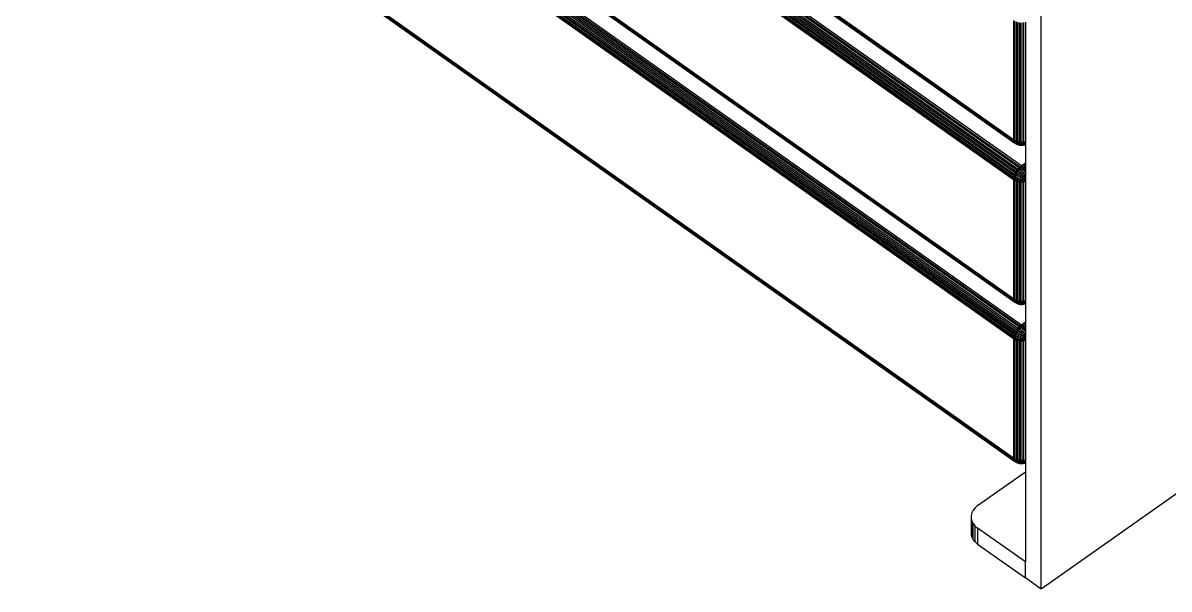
# Model space of a CAD drawing. Header units: inches. Extents: x 12 to 4609, y 5 to 3256.
# Drawn here: x 2774 to 3283, y 1574 to 1825 of the extents above; entities that cross this region are included whole.
import ezdxf

# ---------------------------------------------------------------- set-up
doc = ezdxf.new("R2010")
doc.units = ezdxf.units.IN
doc.header["$MEASUREMENT"] = 0

msp = doc.modelspace()

# ---------------------------------------------------------------- linework, layer by layer
for p, q in [((3214.29, 1773.52), (2532.29, 2255.77)), ((2532.32, 2255.3), (3214.33, 1773.05)), ((3214.44, 1772.63), (2532.43, 2254.88)), ((2532.61, 2254.53), (3214.61, 1772.28)), ((2541.5, 2248.14), (3214.85, 1772.01)), ((2533.15, 2241.02), (3215.16, 1758.77)), ((2533.51, 2241.63), (3215.51, 1759.38)), ((2533.91, 2242.22), (3215.92, 1759.97)), ((2534.36, 2242.77), (3216.36, 1760.52)), ((3216.83, 1761.03), (2534.83, 2243.28)), ((2535.32, 2243.74), (3217.33, 1761.49)), ((3217.83, 1761.88), (2535.82, 2244.13)), ((2532.29, 2238.1), (3214.29, 1755.85)), ((3214.33, 1756.37), (2532.32, 2238.62)), ((2532.43, 2239.19), (3214.44, 1756.94)), ((3214.61, 1757.54), (2532.61, 2239.79)), ((2532.85, 2240.4), (3214.85, 1758.15)), ((3214.29, 1702.81), (2532.29, 2185.06)), ((2532.32, 2184.59), (3214.33, 1702.34)), ((3214.44, 1701.92), (2532.43, 2184.17)), ((2532.61, 2183.82), (3214.61, 1701.57)), ((2541.5, 2177.43), (3214.85, 1701.3)), ((2532.85, 2169.69), (3214.85, 1687.44)), ((2533.15, 2170.31), (3215.16, 1688.06)), ((2533.51, 2170.92), (3215.51, 1688.67)), ((2533.91, 2171.51), (3215.92, 1689.26)), ((2534.36, 2172.06), (3216.36, 1689.81)), ((3216.83, 1690.32), (2534.83, 2172.57)), ((2535.32, 2173.03), (3217.33, 1690.78)), ((3217.83, 1691.17), (2535.82, 2173.42)), ((2532.29, 2167.39), (3214.29, 1685.14)), ((3214.33, 1685.66), (2532.32, 2167.91)), ((2532.43, 2168.48), (3214.44, 1686.23)), ((3214.61, 1686.83), (2532.61, 2169.08)), ((3214.29, 1632.1), (2532.29, 2114.35)), ((2532.32, 2113.87), (3214.33, 1631.62)), ((3214.44, 1631.21), (2532.43, 2113.46)), ((2532.61, 2113.11), (3214.61, 1630.86)), ((2589.13, 2073.04), (3214.85, 1630.59)), ((3933.77, 2073.85), (3226.67, 1573.85)), ((3226.67, 1573.85), (3226.67, 1888.52)), ((3214.29, 1826.56), (3214.29, 1773.52)), ((3214.83, 1773.19), (3214.83, 1826.23)), ((3215.43, 1825.95), (3215.43, 1772.92)), ((3216.08, 1772.71), (3216.08, 1825.74)), ((3216.77, 1772.57), (3216.77, 1825.6)), ((3217.47, 1772.5), (3217.47, 1825.53)), ((3218.19, 1772.5), (3218.19, 1825.53)), ((3218.89, 1772.55), (3218.89, 1825.6)), ((3219.58, 1825.74), (3219.58, 1772.71)), ((3214.33, 1773.05), (3214.29, 1773.52)), ((3214.29, 1773.52), (3214.83, 1773.19)), ((3214.83, 1773.19), (3214.33, 1773.05)), ((3215.12, 1772.45), (3214.33, 1773.05)), ((3214.44, 1772.63), (3214.33, 1773.05)), ((3214.61, 1772.28), (3214.44, 1772.63)), ((3214.44, 1772.63), (3215.12, 1772.45)), ((3214.61, 1772.28), (3215.12, 1772.45)), ((3214.85, 1772.01), (3214.61, 1772.28)), ((3214.61, 1772.28), (3215.31, 1771.94)), ((3214.83, 1773.19), (3215.12, 1772.45)), ((3214.83, 1773.19), (3215.43, 1772.92)), ((3215.12, 1772.45), (3215.43, 1772.92)), ((3215.31, 1771.94), (3215.12, 1772.45)), ((3215.12, 1772.45), (3215.98, 1772.16)), ((3215.43, 1772.92), (3215.98, 1772.16)), ((3215.43, 1772.92), (3216.08, 1772.71)), ((3216.08, 1772.71), (3215.98, 1772.16)), ((3215.98, 1772.16), (3216.16, 1771.68)), ((3215.98, 1772.16), (3216.91, 1772.02)), ((3216.08, 1772.71), (3216.91, 1772.02)), ((3216.08, 1772.71), (3216.77, 1772.57)), ((3216.77, 1772.57), (3216.91, 1772.02)), ((3216.77, 1772.57), (3217.88, 1772.03)), ((3216.77, 1772.57), (3217.47, 1772.5)), ((3217.47, 1772.5), (3217.88, 1772.03)), ((3217.47, 1772.5), (3218.19, 1772.5)), ((3217.88, 1772.03), (3217.97, 1772.17)), ((3217.97, 1772.17), (3218.07, 1772.33)), ((3217.97, 1772.17), (3218.33, 1772.17)), ((3218.07, 1772.33), (3218.19, 1772.5)), ((3218.07, 1772.33), (3218.33, 1772.17)), ((3218.19, 1772.5), (3218.89, 1772.55)), ((3218.19, 1772.5), (3218.55, 1772.33)), ((3218.27, 1772.1), (3218.33, 1772.17)), ((3218.55, 1772.33), (3218.33, 1772.17)), ((3218.33, 1772.17), (3218.42, 1772.13)), ((3218.42, 1772.13), (3218.84, 1772.2)), ((3218.55, 1772.33), (3218.84, 1772.2)), ((3218.89, 1772.55), (3218.84, 1772.2)), ((3218.84, 1772.2), (3219.54, 1772.43)), ((3218.84, 1772.2), (3218.95, 1771.91)), ((3218.89, 1772.55), (3218.93, 1772.58)), ((3218.89, 1772.55), (3219.6, 1772.52)), ((3218.93, 1772.58), (3219.58, 1772.71)), ((3218.95, 1771.91), (3219.6, 1772.2)), ((3219.6, 1772.48), (3219.54, 1772.43)), ((3219.58, 1772.71), (3219.6, 1772.69)), ((3219.6, 1772.69), (3219.6, 1772.52)), ((3219.6, 1772.52), (3219.6, 1772.48)), ((3219.6, 1772.48), (3219.6, 1772.2)), ((3219.6, 1772.2), (3219.6, 1771.96)), ((3215.16, 1771.82), (3214.85, 1772.01)), ((3215.31, 1771.94), (3214.85, 1772.01)), ((3215.63, 1771.57), (3215.16, 1771.82)), ((3215.63, 1771.57), (3215.31, 1771.94)), ((3215.31, 1771.94), (3216.16, 1771.68)), ((3216.07, 1771.35), (3215.63, 1771.57)), ((3215.63, 1771.57), (3216.47, 1771.33)), ((3216.07, 1771.35), (3216.87, 1771.12)), ((3216.16, 1771.68), (3216.47, 1771.33)), ((3216.16, 1771.68), (3217.08, 1771.59)), ((3216.47, 1771.33), (3216.87, 1771.12)), ((3216.47, 1771.33), (3217.35, 1771.27)), ((3216.87, 1771.12), (3217.37, 1771.07)), ((3216.87, 1771.12), (3217.71, 1771.09)), ((3216.91, 1772.02), (3217.88, 1772.03)), ((3216.91, 1772.02), (3217.08, 1771.59)), ((3217.08, 1771.59), (3218.02, 1771.67)), ((3217.08, 1771.59), (3217.35, 1771.27)), ((3217.35, 1771.27), (3218.25, 1771.4)), ((3217.35, 1771.27), (3217.71, 1771.09)), ((3217.37, 1771.07), (3218.16, 1771.04)), ((3217.71, 1771.09), (3218.56, 1771.24)), ((3217.71, 1771.09), (3218.16, 1771.04)), ((3217.88, 1772.03), (3218.27, 1772.1)), ((3217.88, 1772.03), (3218.02, 1771.67)), ((3218.02, 1771.67), (3218.95, 1771.91)), ((3218.02, 1771.67), (3218.25, 1771.4)), ((3218.16, 1771.04), (3218.67, 1771.12)), ((3218.25, 1771.4), (3219.13, 1771.7)), ((3218.25, 1771.4), (3218.56, 1771.24)), ((3218.27, 1772.1), (3218.42, 1772.13)), ((3218.56, 1771.24), (3218.9, 1771.38)), ((3218.56, 1771.24), (3218.87, 1771.2)), ((3218.67, 1771.12), (3218.94, 1771.19)), ((3218.87, 1771.2), (3219.22, 1771.35)), ((3218.87, 1771.2), (3218.94, 1771.19)), ((3218.9, 1771.38), (3219.38, 1771.57)), ((3219.22, 1771.35), (3218.9, 1771.38)), ((3218.94, 1771.19), (3219.22, 1771.35)), ((3218.94, 1771.19), (3219.37, 1771.27)), ((3218.95, 1771.91), (3219.13, 1771.7)), ((3219.13, 1771.7), (3219.6, 1771.96)), ((3219.13, 1771.7), (3219.38, 1771.57)), ((3219.22, 1771.35), (3219.53, 1771.56)), ((3219.29, 1771.36), (3219.22, 1771.35)), ((3219.29, 1771.36), (3219.6, 1771.5)), ((3219.6, 1771.41), (3219.29, 1771.36)), ((3219.37, 1771.27), (3219.6, 1771.36)), ((3219.38, 1771.57), (3219.6, 1771.72)), ((3219.38, 1771.57), (3219.53, 1771.56)), ((3219.53, 1771.56), (3219.6, 1771.55)), ((3219.6, 1771.96), (3219.6, 1771.72)), ((3219.6, 1771.72), (3219.6, 1771.55)), ((3219.6, 1771.55), (3219.6, 1771.5)), ((3219.6, 1771.5), (3219.6, 1771.41)), ((3219.6, 1771.41), (3219.6, 1771.36)), ((3219.6, 1771.36), (3219.6, 1763.13)), ((3219.6, 1763.13), (3217.83, 1761.88)), ((3218.33, 1761.49), (3219.6, 1762.47)), ((3218.33, 1761.49), (3219.6, 1762.35)), ((3219.6, 1763.13), (3219.6, 1762.47)), ((3219.6, 1762.47), (3219.6, 1762.35)), ((3219.6, 1762.35), (3219.6, 1761.58)), ((3214.33, 1756.37), (3214.44, 1756.94)), ((3214.44, 1756.94), (3214.61, 1757.54)), ((3214.44, 1756.94), (3215.12, 1756.13)), ((3215.31, 1756.92), (3214.44, 1756.94)), ((3214.61, 1757.54), (3214.85, 1758.15)), ((3215.63, 1757.75), (3214.61, 1757.54)), ((3214.61, 1757.54), (3215.31, 1756.92)), ((3214.85, 1758.15), (3215.16, 1758.77)), ((3214.85, 1758.15), (3215.63, 1757.75)), ((3215.12, 1756.13), (3215.31, 1756.92)), ((3215.16, 1758.77), (3215.51, 1759.38)), ((3215.16, 1758.77), (3215.63, 1757.75)), ((3215.16, 1758.77), (3216.07, 1758.58)), ((3215.31, 1756.92), (3215.63, 1757.75)), ((3215.31, 1756.92), (3216.16, 1756.51)), ((3215.51, 1759.38), (3215.92, 1759.97)), ((3216.59, 1759.38), (3215.51, 1759.38)), ((3216.07, 1758.58), (3215.51, 1759.38)), ((3215.63, 1757.75), (3216.07, 1758.58)), ((3215.63, 1757.75), (3216.47, 1757.28)), ((3215.92, 1759.97), (3216.36, 1760.52)), ((3217.19, 1760.12), (3215.92, 1759.97)), ((3215.92, 1759.97), (3216.59, 1759.38)), ((3216.07, 1758.58), (3216.59, 1759.38)), ((3216.07, 1758.58), (3216.87, 1758.07)), ((3216.47, 1757.28), (3216.16, 1756.51)), ((3216.36, 1760.52), (3216.83, 1761.03)), ((3216.36, 1760.52), (3217.84, 1760.78)), ((3216.36, 1760.52), (3217.19, 1760.12)), ((3216.87, 1758.07), (3216.47, 1757.28)), ((3216.47, 1757.28), (3217.35, 1756.86)), ((3216.59, 1759.38), (3217.19, 1760.12)), ((3216.59, 1759.38), (3217.37, 1758.82)), ((3216.83, 1761.03), (3217.33, 1761.49)), ((3216.83, 1761.03), (3217.84, 1760.78)), ((3217.37, 1758.82), (3216.87, 1758.07)), ((3216.87, 1758.07), (3217.71, 1757.57)), ((3217.19, 1760.12), (3217.84, 1760.78)), ((3217.19, 1760.12), (3217.93, 1759.52)), ((3217.33, 1761.49), (3217.83, 1761.88)), ((3218.33, 1761.49), (3217.33, 1761.49)), ((3217.84, 1760.78), (3217.33, 1761.49)), ((3217.71, 1757.57), (3217.35, 1756.86)), ((3217.93, 1759.52), (3217.37, 1758.82)), ((3217.37, 1758.82), (3218.16, 1758.25)), ((3218.16, 1758.25), (3217.71, 1757.57)), ((3217.71, 1757.57), (3218.56, 1757.1)), ((3218.33, 1761.49), (3217.83, 1761.88)), ((3218.33, 1761.49), (3217.84, 1760.78)), ((3217.84, 1760.78), (3218.82, 1761.03)), ((3217.84, 1760.78), (3218.54, 1760.14)), ((3218.54, 1760.14), (3217.93, 1759.52)), ((3217.93, 1759.52), (3218.67, 1758.88)), ((3218.67, 1758.88), (3218.16, 1758.25)), ((3218.16, 1758.25), (3218.94, 1757.67)), ((3218.56, 1757.1), (3218.25, 1756.5)), ((3218.82, 1761.03), (3218.33, 1761.49)), ((3218.82, 1761.03), (3218.54, 1760.14)), ((3219.3, 1760.52), (3218.54, 1760.14)), ((3218.54, 1760.14), (3219.22, 1759.43)), ((3218.94, 1757.67), (3218.56, 1757.1)), ((3218.56, 1757.1), (3219.38, 1756.67)), ((3219.22, 1759.43), (3218.67, 1758.88)), ((3218.67, 1758.88), (3219.37, 1758.21)), ((3218.82, 1761.03), (3219.6, 1761.58)), ((3219.3, 1760.52), (3218.82, 1761.03)), ((3219.37, 1758.21), (3218.94, 1757.67)), ((3218.94, 1757.67), (3219.6, 1757.19)), ((3219.3, 1760.52), (3219.22, 1759.43)), ((3219.6, 1759.82), (3219.22, 1759.43)), ((3219.22, 1759.43), (3219.6, 1758.98)), ((3219.6, 1760.75), (3219.3, 1760.52)), ((3219.6, 1760.15), (3219.3, 1760.52)), ((3219.6, 1758.44), (3219.37, 1758.21)), ((3219.37, 1758.21), (3219.6, 1757.98)), ((3219.6, 1757.01), (3219.38, 1756.67)), ((3219.6, 1761.58), (3219.6, 1760.75)), ((3219.6, 1760.75), (3219.6, 1760.15)), ((3219.6, 1760.15), (3219.6, 1759.82)), ((3219.6, 1759.82), (3219.6, 1758.98)), ((3219.6, 1758.98), (3219.6, 1758.44)), ((3219.6, 1758.44), (3219.6, 1757.98)), ((3219.6, 1757.98), (3219.6, 1757.19)), ((3219.6, 1757.19), (3219.6, 1757.01)), ((3219.6, 1757.01), (3219.6, 1756.57)), ((3214.29, 1755.85), (3214.33, 1756.37)), ((3214.29, 1755.85), (3214.29, 1702.81)), ((3214.29, 1755.85), (3214.83, 1755.52)), ((3214.33, 1756.37), (3214.83, 1755.52)), ((3214.33, 1756.37), (3215.12, 1756.13)), ((3215.12, 1756.13), (3214.83, 1755.52)), ((3214.83, 1702.48), (3214.83, 1755.52)), ((3214.83, 1755.52), (3215.43, 1755.24)), ((3215.98, 1755.76), (3215.12, 1756.13)), ((3215.12, 1756.13), (3215.43, 1755.24)), ((3215.43, 1755.24), (3215.98, 1755.76)), ((3215.43, 1755.24), (3215.43, 1702.21)), ((3215.43, 1755.24), (3216.08, 1755.03)), ((3216.16, 1756.51), (3215.98, 1755.76)), ((3216.91, 1755.49), (3215.98, 1755.76)), ((3215.98, 1755.76), (3216.08, 1755.03)), ((3216.77, 1754.89), (3215.98, 1755.76)), ((3216.08, 1702), (3216.08, 1755.03)), ((3216.08, 1755.03), (3216.77, 1754.89)), ((3216.16, 1756.51), (3217.08, 1756.16)), ((3216.91, 1755.49), (3216.77, 1754.89)), ((3216.77, 1701.86), (3216.77, 1754.89)), ((3216.77, 1754.89), (3217.47, 1754.82)), ((3217.08, 1756.16), (3216.91, 1755.49)), ((3217.88, 1755.33), (3216.91, 1755.49)), ((3216.91, 1755.49), (3217.47, 1754.82)), ((3217.35, 1756.86), (3217.08, 1756.16)), ((3217.08, 1756.16), (3218.02, 1755.9)), ((3217.35, 1756.86), (3218.25, 1756.5)), ((3217.88, 1755.33), (3217.47, 1754.82)), ((3217.47, 1701.79), (3217.47, 1754.82)), ((3217.47, 1754.82), (3218.19, 1754.82)), ((3218.02, 1755.9), (3217.88, 1755.33)), ((3218.84, 1755.29), (3217.88, 1755.33)), ((3217.88, 1755.33), (3218.19, 1754.82)), ((3217.88, 1755.33), (3218.89, 1754.89)), ((3218.25, 1756.5), (3218.02, 1755.9)), ((3218.02, 1755.9), (3218.95, 1755.74)), ((3218.19, 1754.82), (3218.89, 1754.89)), ((3218.19, 1701.79), (3218.19, 1754.82)), ((3218.25, 1756.5), (3219.13, 1756.2)), ((3218.95, 1755.74), (3218.84, 1755.29)), ((3219.6, 1755.35), (3218.84, 1755.29)), ((3218.89, 1754.89), (3218.84, 1755.29)), ((3218.84, 1755.29), (3219.58, 1755.03)), ((3218.89, 1754.89), (3219.58, 1755.03)), ((3218.89, 1701.84), (3218.89, 1754.89)), ((3219.13, 1756.2), (3218.95, 1755.74)), ((3218.95, 1755.74), (3219.6, 1755.69)), ((3219.38, 1756.67), (3219.13, 1756.2)), ((3219.13, 1756.2), (3219.6, 1756.09)), ((3219.38, 1756.67), (3219.6, 1756.57)), ((3219.6, 1755.07), (3219.58, 1755.03)), ((3219.58, 1755.03), (3219.58, 1702)), ((3219.6, 1756.57), (3219.6, 1756.09)), ((3219.6, 1756.09), (3219.6, 1755.69)), ((3219.6, 1755.69), (3219.6, 1755.35)), ((3219.6, 1755.35), (3219.6, 1755.07)), ((3214.33, 1702.34), (3214.29, 1702.81)), ((3214.29, 1702.81), (3214.83, 1702.48)), ((3214.83, 1702.48), (3214.33, 1702.34)), ((3215.12, 1701.74), (3214.33, 1702.34)), ((3214.44, 1701.92), (3214.33, 1702.34)), ((3214.61, 1701.57), (3214.44, 1701.92)), ((3214.44, 1701.92), (3215.12, 1701.74)), ((3214.61, 1701.57), (3215.12, 1701.74)), ((3214.85, 1701.3), (3214.61, 1701.57)), ((3214.61, 1701.57), (3215.31, 1701.23)), ((3214.83, 1702.48), (3215.12, 1701.74)), ((3214.83, 1702.48), (3215.43, 1702.21)), ((3215.16, 1701.11), (3214.85, 1701.3)), ((3215.31, 1701.23), (3214.85, 1701.3)), ((3215.12, 1701.74), (3215.43, 1702.21)), ((3215.31, 1701.23), (3215.12, 1701.74)), ((3215.12, 1701.74), (3215.98, 1701.45)), ((3215.63, 1700.86), (3215.16, 1701.11)), ((3215.63, 1700.86), (3215.31, 1701.23)), ((3215.31, 1701.23), (3216.16, 1700.97)), ((3215.43, 1702.21), (3215.98, 1701.45)), ((3215.43, 1702.21), (3216.08, 1702)), ((3216.08, 1702), (3215.98, 1701.45)), ((3215.98, 1701.45), (3216.16, 1700.97)), ((3215.98, 1701.45), (3216.91, 1701.31)), ((3216.08, 1702), (3216.91, 1701.31)), ((3216.08, 1702), (3216.77, 1701.86)), ((3216.16, 1700.97), (3216.47, 1700.62)), ((3216.16, 1700.97), (3217.08, 1700.88)), ((3216.77, 1701.86), (3216.91, 1701.31)), ((3216.77, 1701.86), (3217.88, 1701.32)), ((3216.77, 1701.86), (3217.47, 1701.79)), ((3216.91, 1701.31), (3217.88, 1701.32)), ((3216.91, 1701.31), (3217.08, 1700.88)), ((3217.08, 1700.88), (3218.02, 1700.96)), ((3217.08, 1700.88), (3217.35, 1700.56)), ((3217.47, 1701.79), (3217.88, 1701.32)), ((3217.47, 1701.79), (3218.19, 1701.79)), ((3217.88, 1701.32), (3217.97, 1701.46)), ((3217.88, 1701.32), (3218.27, 1701.39)), ((3217.88, 1701.32), (3218.02, 1700.96)), ((3217.97, 1701.46), (3218.07, 1701.62)), ((3217.97, 1701.46), (3218.33, 1701.46)), ((3218.02, 1700.96), (3218.95, 1701.2)), ((3218.02, 1700.96), (3218.25, 1700.69)), ((3218.07, 1701.62), (3218.19, 1701.79)), ((3218.07, 1701.62), (3218.33, 1701.46)), ((3218.19, 1701.79), (3218.89, 1701.84)), ((3218.19, 1701.79), (3218.55, 1701.62)), ((3218.25, 1700.69), (3219.13, 1700.99)), ((3218.27, 1701.39), (3218.33, 1701.46)), ((3218.27, 1701.39), (3218.42, 1701.42)), ((3218.55, 1701.62), (3218.33, 1701.46)), ((3218.33, 1701.46), (3218.42, 1701.42)), ((3218.42, 1701.42), (3218.84, 1701.49)), ((3218.55, 1701.62), (3218.84, 1701.49)), ((3218.89, 1701.84), (3218.84, 1701.49)), ((3218.84, 1701.49), (3219.54, 1701.72)), ((3218.84, 1701.49), (3218.95, 1701.2)), ((3218.89, 1701.84), (3218.93, 1701.87)), ((3218.89, 1701.84), (3219.6, 1701.81)), ((3218.9, 1700.67), (3219.38, 1700.86)), ((3218.93, 1701.87), (3219.58, 1702)), ((3218.95, 1701.2), (3219.6, 1701.49)), ((3218.95, 1701.2), (3219.13, 1700.99)), ((3219.13, 1700.99), (3219.6, 1701.25)), ((3219.13, 1700.99), (3219.38, 1700.86)), ((3219.38, 1700.86), (3219.6, 1701.01)), ((3219.38, 1700.86), (3219.53, 1700.85)), ((3219.6, 1701.76), (3219.54, 1701.72)), ((3219.58, 1702), (3219.6, 1701.98)), ((3219.6, 1701.98), (3219.6, 1701.81)), ((3219.6, 1701.81), (3219.6, 1701.76)), ((3219.6, 1701.76), (3219.6, 1701.49)), ((3219.6, 1701.49), (3219.6, 1701.25)), ((3219.6, 1701.25), (3219.6, 1701.01)), ((3219.6, 1701.01), (3219.6, 1700.84)), ((3216.07, 1700.64), (3215.63, 1700.86)), ((3215.63, 1700.86), (3216.47, 1700.62)), ((3216.07, 1700.64), (3216.87, 1700.41)), ((3216.47, 1700.62), (3216.87, 1700.41)), ((3216.47, 1700.62), (3217.35, 1700.56)), ((3216.87, 1700.41), (3217.37, 1700.36)), ((3216.87, 1700.41), (3217.71, 1700.38)), ((3217.35, 1700.56), (3218.25, 1700.69)), ((3217.35, 1700.56), (3217.71, 1700.38)), ((3217.37, 1700.36), (3218.16, 1700.32)), ((3217.71, 1700.38), (3218.56, 1700.53)), ((3217.71, 1700.38), (3218.16, 1700.32)), ((3218.16, 1700.32), (3218.67, 1700.41)), ((3218.25, 1700.69), (3218.56, 1700.53)), ((3218.56, 1700.53), (3218.9, 1700.67)), ((3218.56, 1700.53), (3218.87, 1700.49)), ((3218.67, 1700.41), (3218.94, 1700.48)), ((3218.87, 1700.49), (3219.22, 1700.64)), ((3218.87, 1700.49), (3218.94, 1700.48)), ((3219.22, 1700.64), (3218.9, 1700.67)), ((3218.94, 1700.48), (3219.22, 1700.64)), ((3218.94, 1700.48), (3219.37, 1700.56)), ((3219.22, 1700.64), (3219.53, 1700.85)), ((3219.29, 1700.65), (3219.22, 1700.64)), ((3219.29, 1700.65), (3219.6, 1700.79)), ((3219.6, 1700.7), (3219.29, 1700.65)), ((3219.37, 1700.56), (3219.6, 1700.65)), ((3219.53, 1700.85), (3219.6, 1700.84)), ((3219.6, 1700.84), (3219.6, 1700.79)), ((3219.6, 1700.79), (3219.6, 1700.7)), ((3219.6, 1700.7), (3219.6, 1700.65)), ((3219.6, 1700.65), (3219.6, 1692.42)), ((3216.83, 1690.32), (3217.33, 1690.78)), ((3217.33, 1690.78), (3217.83, 1691.17)), ((3218.33, 1690.78), (3217.33, 1690.78)), ((3217.84, 1690.07), (3217.33, 1690.78)), ((3219.6, 1692.42), (3217.83, 1691.17)), ((3218.33, 1690.78), (3217.83, 1691.17)), ((3218.33, 1690.78), (3217.84, 1690.07)), ((3218.33, 1690.78), (3219.6, 1691.76)), ((3218.33, 1690.78), (3219.6, 1691.64)), ((3218.82, 1690.32), (3218.33, 1690.78)), ((3218.82, 1690.32), (3219.6, 1690.87)), ((3219.6, 1692.42), (3219.6, 1691.76)), ((3219.6, 1691.76), (3219.6, 1691.64)), ((3219.6, 1691.64), (3219.6, 1690.87)), ((3219.6, 1690.87), (3219.6, 1690.04)), ((3214.29, 1685.14), (3214.33, 1685.66)), ((3214.33, 1685.66), (3214.44, 1686.23)), ((3214.33, 1685.66), (3214.83, 1684.8)), ((3214.33, 1685.66), (3215.12, 1685.42)), ((3214.44, 1686.23), (3214.61, 1686.83)), ((3214.44, 1686.23), (3215.12, 1685.42)), ((3215.31, 1686.21), (3214.44, 1686.23)), ((3214.61, 1686.83), (3214.85, 1687.44)), ((3215.63, 1687.04), (3214.61, 1686.83)), ((3214.61, 1686.83), (3215.31, 1686.21)), ((3214.85, 1687.44), (3215.16, 1688.06)), ((3214.85, 1687.44), (3215.63, 1687.04)), ((3215.12, 1685.42), (3215.31, 1686.21)), ((3215.16, 1688.06), (3215.51, 1688.67)), ((3215.16, 1688.06), (3215.63, 1687.04)), ((3215.16, 1688.06), (3216.07, 1687.87)), ((3215.31, 1686.21), (3215.63, 1687.04)), ((3215.31, 1686.21), (3216.16, 1685.79)), ((3215.51, 1688.67), (3215.92, 1689.26)), ((3216.59, 1688.67), (3215.51, 1688.67)), ((3216.07, 1687.87), (3215.51, 1688.67)), ((3215.63, 1687.04), (3216.07, 1687.87)), ((3215.63, 1687.04), (3216.47, 1686.57)), ((3215.92, 1689.26), (3216.36, 1689.81)), ((3217.19, 1689.41), (3215.92, 1689.26)), ((3215.92, 1689.26), (3216.59, 1688.67)), ((3216.16, 1685.79), (3215.98, 1685.05)), ((3216.07, 1687.87), (3216.59, 1688.67)), ((3216.07, 1687.87), (3216.87, 1687.35)), ((3216.47, 1686.57), (3216.16, 1685.79)), ((3216.16, 1685.79), (3217.08, 1685.45)), ((3216.36, 1689.81), (3216.83, 1690.32)), ((3216.36, 1689.81), (3217.84, 1690.07)), ((3216.36, 1689.81), (3217.19, 1689.41)), ((3216.87, 1687.35), (3216.47, 1686.57)), ((3216.47, 1686.57), (3217.35, 1686.15)), ((3216.59, 1688.67), (3217.19, 1689.41)), ((3216.59, 1688.67), (3217.37, 1688.11)), ((3216.83, 1690.32), (3217.84, 1690.07)), ((3217.37, 1688.11), (3216.87, 1687.35)), ((3216.87, 1687.35), (3217.71, 1686.86)), ((3217.35, 1686.15), (3217.08, 1685.45)), ((3217.19, 1689.41), (3217.84, 1690.07)), ((3217.19, 1689.41), (3217.93, 1688.81)), ((3217.71, 1686.86), (3217.35, 1686.15)), ((3217.35, 1686.15), (3218.25, 1685.79)), ((3217.93, 1688.81), (3217.37, 1688.11)), ((3217.37, 1688.11), (3218.16, 1687.54)), ((3218.16, 1687.54), (3217.71, 1686.86)), ((3217.71, 1686.86), (3218.56, 1686.39)), ((3217.84, 1690.07), (3218.82, 1690.32)), ((3217.84, 1690.07), (3218.54, 1689.43)), ((3218.54, 1689.43), (3217.93, 1688.81)), ((3217.93, 1688.81), (3218.67, 1688.17)), ((3218.25, 1685.79), (3218.02, 1685.19)), ((3218.67, 1688.17), (3218.16, 1687.54)), ((3218.16, 1687.54), (3218.94, 1686.96)), ((3218.56, 1686.39), (3218.25, 1685.79)), ((3218.25, 1685.79), (3219.13, 1685.49)), ((3218.82, 1690.32), (3218.54, 1689.43)), ((3219.3, 1689.81), (3218.54, 1689.43)), ((3218.54, 1689.43), (3219.22, 1688.72)), ((3218.94, 1686.96), (3218.56, 1686.39)), ((3218.56, 1686.39), (3219.38, 1685.96)), ((3219.22, 1688.72), (3218.67, 1688.17)), ((3218.67, 1688.17), (3219.37, 1687.5)), ((3219.3, 1689.81), (3218.82, 1690.32)), ((3219.37, 1687.5), (3218.94, 1686.96)), ((3218.94, 1686.96), (3219.6, 1686.48)), ((3219.38, 1685.96), (3219.13, 1685.49)), ((3219.3, 1689.81), (3219.22, 1688.72)), ((3219.6, 1689.11), (3219.22, 1688.72)), ((3219.22, 1688.72), (3219.6, 1688.27)), ((3219.6, 1690.04), (3219.3, 1689.81)), ((3219.6, 1689.44), (3219.3, 1689.81)), ((3219.6, 1687.73), (3219.37, 1687.5)), ((3219.37, 1687.5), (3219.6, 1687.27)), ((3219.6, 1686.29), (3219.38, 1685.96)), ((3219.38, 1685.96), (3219.6, 1685.86)), ((3219.6, 1690.04), (3219.6, 1689.44)), ((3219.6, 1689.44), (3219.6, 1689.11)), ((3219.6, 1689.11), (3219.6, 1688.27)), ((3219.6, 1688.27), (3219.6, 1687.73)), ((3219.6, 1687.73), (3219.6, 1687.27)), ((3219.6, 1687.27), (3219.6, 1686.48)), ((3219.6, 1686.48), (3219.6, 1686.29)), ((3219.6, 1686.29), (3219.6, 1685.86)), ((3219.6, 1685.86), (3219.6, 1685.38)), ((3214.29, 1685.14), (3214.29, 1632.1)), ((3214.29, 1685.14), (3214.83, 1684.8)), ((3215.12, 1685.42), (3214.83, 1684.8)), ((3214.83, 1631.77), (3214.83, 1684.8)), ((3214.83, 1684.8), (3215.43, 1684.53)), ((3215.98, 1685.05), (3215.12, 1685.42)), ((3215.12, 1685.42), (3215.43, 1684.53)), ((3215.43, 1684.53), (3215.98, 1685.05)), ((3215.43, 1684.53), (3215.43, 1631.5)), ((3215.43, 1684.53), (3216.08, 1684.32)), ((3216.91, 1684.78), (3215.98, 1685.05)), ((3215.98, 1685.05), (3216.08, 1684.32)), ((3216.77, 1684.18), (3215.98, 1685.05)), ((3216.08, 1631.29), (3216.08, 1684.32)), ((3216.08, 1684.32), (3216.77, 1684.18)), ((3216.91, 1684.78), (3216.77, 1684.18)), ((3216.77, 1631.15), (3216.77, 1684.18)), ((3216.77, 1684.18), (3217.47, 1684.11)), ((3217.08, 1685.45), (3216.91, 1684.78)), ((3217.88, 1684.62), (3216.91, 1684.78)), ((3216.91, 1684.78), (3217.47, 1684.11)), ((3217.08, 1685.45), (3218.02, 1685.19)), ((3217.88, 1684.62), (3217.47, 1684.11)), ((3217.47, 1631.08), (3217.47, 1684.11)), ((3217.47, 1684.11), (3218.19, 1684.11)), ((3218.02, 1685.19), (3217.88, 1684.62)), ((3218.84, 1684.58), (3217.88, 1684.62)), ((3217.88, 1684.62), (3218.19, 1684.11)), ((3217.88, 1684.62), (3218.89, 1684.18)), ((3218.02, 1685.19), (3218.95, 1685.02)), ((3218.19, 1684.11), (3218.89, 1684.18)), ((3218.19, 1631.08), (3218.19, 1684.11)), ((3218.95, 1685.02), (3218.84, 1684.58)), ((3219.6, 1684.64), (3218.84, 1684.58)), ((3218.89, 1684.18), (3218.84, 1684.58)), ((3218.84, 1684.58), (3219.58, 1684.32)), ((3218.89, 1684.18), (3219.58, 1684.32)), ((3218.89, 1631.13), (3218.89, 1684.18)), ((3219.13, 1685.49), (3218.95, 1685.02)), ((3218.95, 1685.02), (3219.6, 1684.98)), ((3219.13, 1685.49), (3219.6, 1685.38)), ((3219.6, 1684.36), (3219.58, 1684.32)), ((3219.58, 1684.32), (3219.58, 1631.29)), ((3219.6, 1685.38), (3219.6, 1684.98)), ((3219.6, 1684.98), (3219.6, 1684.64)), ((3219.6, 1684.64), (3219.6, 1684.36)), ((3214.33, 1631.62), (3214.29, 1632.1)), ((3214.29, 1632.1), (3214.83, 1631.77)), ((3214.83, 1631.77), (3214.33, 1631.62)), ((3215.12, 1631.03), (3214.33, 1631.62)), ((3214.44, 1631.21), (3214.33, 1631.62)), ((3214.61, 1630.86), (3214.44, 1631.21)), ((3214.44, 1631.21), (3215.12, 1631.03)), ((3214.61, 1630.86), (3215.12, 1631.03)), ((3214.85, 1630.59), (3214.61, 1630.86)), ((3214.61, 1630.86), (3215.31, 1630.52)), ((3214.83, 1631.77), (3215.12, 1631.03)), ((3214.83, 1631.77), (3215.43, 1631.5)), ((3215.16, 1630.4), (3214.85, 1630.59)), ((3215.31, 1630.52), (3214.85, 1630.59)), ((3215.12, 1631.03), (3215.43, 1631.5)), ((3215.31, 1630.52), (3215.12, 1631.03)), ((3215.12, 1631.03), (3215.98, 1630.74)), ((3215.63, 1630.15), (3215.16, 1630.4)), ((3215.63, 1630.15), (3215.31, 1630.52)), ((3215.31, 1630.52), (3216.16, 1630.26)), ((3215.43, 1631.5), (3215.98, 1630.74)), ((3215.43, 1631.5), (3216.08, 1631.29)), ((3216.07, 1629.93), (3215.63, 1630.15)), ((3215.63, 1630.15), (3216.47, 1629.91)), ((3216.08, 1631.29), (3215.98, 1630.74)), ((3215.98, 1630.74), (3216.16, 1630.26)), ((3215.98, 1630.74), (3216.91, 1630.6)), ((3216.07, 1629.93), (3216.87, 1629.7)), ((3216.08, 1631.29), (3216.91, 1630.6)), ((3216.08, 1631.29), (3216.77, 1631.15)), ((3216.16, 1630.26), (3216.47, 1629.91)), ((3216.16, 1630.26), (3217.08, 1630.17)), ((3216.47, 1629.91), (3216.87, 1629.7)), ((3216.47, 1629.91), (3217.35, 1629.85)), ((3216.77, 1631.15), (3216.91, 1630.6)), ((3216.77, 1631.15), (3217.88, 1630.61)), ((3216.77, 1631.15), (3217.47, 1631.08)), ((3216.87, 1629.7), (3217.37, 1629.65)), ((3216.87, 1629.7), (3217.71, 1629.66)), ((3216.91, 1630.6), (3217.88, 1630.61)), ((3216.91, 1630.6), (3217.08, 1630.17)), ((3217.08, 1630.17), (3218.02, 1630.24)), ((3217.08, 1630.17), (3217.35, 1629.85)), ((3217.35, 1629.85), (3218.25, 1629.98)), ((3217.35, 1629.85), (3217.71, 1629.66)), ((3217.37, 1629.65), (3218.16, 1629.61)), ((3217.47, 1631.08), (3217.88, 1630.61)), ((3217.47, 1631.08), (3218.19, 1631.08)), ((3217.71, 1629.66), (3218.56, 1629.82)), ((3217.71, 1629.66), (3218.16, 1629.61)), ((3217.88, 1630.61), (3217.97, 1630.75)), ((3217.88, 1630.61), (3218.27, 1630.68)), ((3217.88, 1630.61), (3218.02, 1630.24)), ((3217.97, 1630.75), (3218.07, 1630.91)), ((3217.97, 1630.75), (3218.33, 1630.75)), ((3218.02, 1630.24), (3218.95, 1630.49)), ((3218.02, 1630.24), (3218.25, 1629.98)), ((3218.07, 1630.91), (3218.19, 1631.08)), ((3218.07, 1630.91), (3218.33, 1630.75)), ((3218.16, 1629.61), (3218.67, 1629.7)), ((3218.19, 1631.08), (3218.89, 1631.13)), ((3218.19, 1631.08), (3218.55, 1630.91)), ((3218.25, 1629.98), (3219.13, 1630.28)), ((3218.25, 1629.98), (3218.56, 1629.82)), ((3218.27, 1630.68), (3218.33, 1630.75)), ((3218.27, 1630.68), (3218.42, 1630.71)), ((3218.55, 1630.91), (3218.33, 1630.75)), ((3218.33, 1630.75), (3218.42, 1630.71)), ((3218.42, 1630.71), (3218.84, 1630.78)), ((3218.55, 1630.91), (3218.84, 1630.78)), ((3218.56, 1629.82), (3218.9, 1629.96)), ((3218.56, 1629.82), (3218.87, 1629.78)), ((3218.67, 1629.7), (3218.94, 1629.77)), ((3218.89, 1631.13), (3218.84, 1630.78)), ((3218.84, 1630.78), (3219.54, 1631.01)), ((3218.84, 1630.78), (3218.95, 1630.49)), ((3218.87, 1629.78), (3219.22, 1629.92)), ((3218.87, 1629.78), (3218.94, 1629.77)), ((3218.89, 1631.13), (3218.93, 1631.15)), ((3218.89, 1631.13), (3219.6, 1631.1)), ((3218.9, 1629.96), (3219.38, 1630.15)), ((3219.22, 1629.92), (3218.9, 1629.96)), ((3218.93, 1631.15), (3219.58, 1631.29)), ((3218.94, 1629.77), (3219.22, 1629.92)), ((3218.94, 1629.77), (3219.37, 1629.85)), ((3218.95, 1630.49), (3219.6, 1630.78)), ((3218.95, 1630.49), (3219.13, 1630.28)), ((3219.13, 1630.28), (3219.6, 1630.54)), ((3219.13, 1630.28), (3219.38, 1630.15)), ((3219.22, 1629.92), (3219.53, 1630.14)), ((3219.29, 1629.94), (3219.22, 1629.92)), ((3219.29, 1629.94), (3219.6, 1630.08)), ((3219.6, 1629.99), (3219.29, 1629.94)), ((3219.37, 1629.85), (3219.6, 1629.94)), ((3219.38, 1630.15), (3219.6, 1630.3)), ((3219.38, 1630.15), (3219.53, 1630.14)), ((3219.53, 1630.14), (3219.6, 1630.13)), ((3219.6, 1631.05), (3219.54, 1631.01)), ((3219.58, 1631.29), (3219.6, 1631.27)), ((3219.6, 1631.27), (3219.6, 1631.1)), ((3219.6, 1631.1), (3219.6, 1631.05)), ((3219.6, 1631.05), (3219.6, 1630.78)), ((3219.6, 1630.78), (3219.6, 1630.54)), ((3219.6, 1630.54), (3219.6, 1630.3)), ((3219.6, 1630.3), (3219.6, 1630.13)), ((3219.6, 1630.13), (3219.6, 1630.08)), ((3219.6, 1630.08), (3219.6, 1629.99)), ((3219.6, 1629.99), (3219.6, 1629.94)), ((3219.6, 1629.94), (3219.6, 1625.93)), ((3198.38, 1610.93), (3219.6, 1625.93)), ((3219.6, 1625.93), (3219.6, 1585.93)), ((3197.26, 1609.98), (3196.39, 1608.91)), ((3198.38, 1610.93), (3197.26, 1609.98)), ((3195.79, 1607.76), (3195.49, 1606.54)), ((3195.49, 1606.54), (3195.49, 1605.31)), ((3195.49, 1605.31), (3195.79, 1604.1)), ((3195.49, 1605.31), (3195.49, 1598.24)), ((3196.39, 1608.91), (3195.79, 1607.76)), ((3195.79, 1604.1), (3196.39, 1602.94)), ((3195.79, 1604.1), (3195.79, 1597.02)), ((3196.39, 1602.94), (3197.26, 1601.87)), ((3196.39, 1595.87), (3196.39, 1602.94)), ((3197.26, 1601.87), (3198.38, 1600.93)), ((3197.26, 1594.8), (3197.26, 1601.87)), ((3219.6, 1585.93), (3198.38, 1600.93)), ((3198.38, 1600.93), (3198.38, 1593.85)), ((3195.79, 1597.02), (3195.49, 1598.24)), ((3196.39, 1595.87), (3195.79, 1597.02)), ((3197.26, 1594.8), (3196.39, 1595.87)), ((3198.38, 1593.85), (3197.26, 1594.8)), ((3198.38, 1593.85), (3219.6, 1578.85)), ((3219.6, 1578.85), (3219.6, 1585.93)), ((3226.67, 1573.85), (3219.6, 1578.85))]:
    msp.add_line(p, q)

doc.saveas('drawing.dxf')
